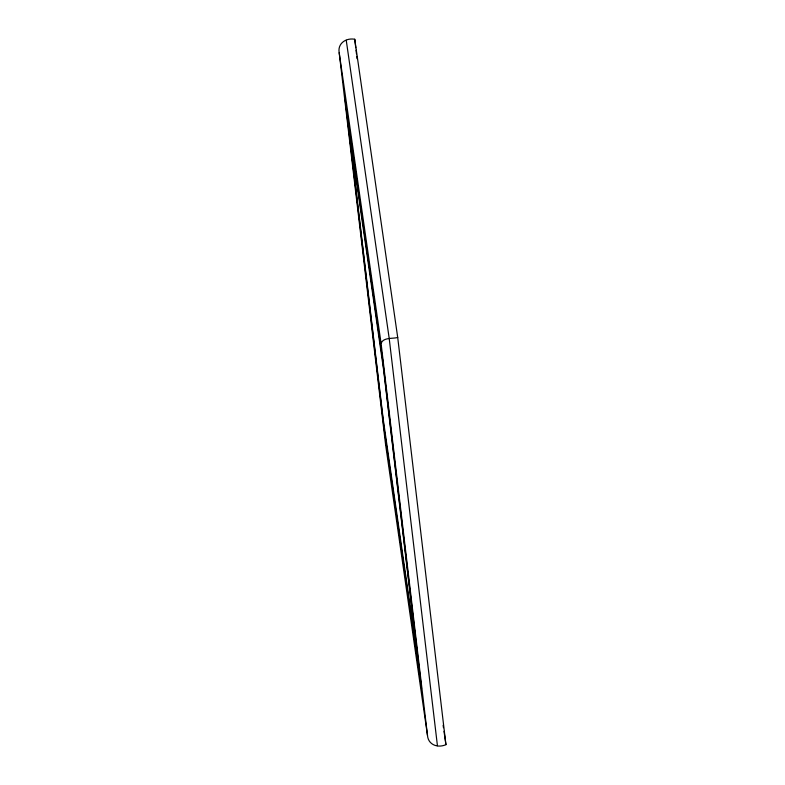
<?xml version="1.0" encoding="UTF-8"?>
<svg xmlns="http://www.w3.org/2000/svg" width="785" height="785" viewBox="0 0 785 785"><rect width="100%" height="100%" fill="white"/><g stroke="black" fill="none" stroke-linecap="round" stroke-linejoin="round"><path stroke-width="1.18" d="M427.491 735.398L381.088 343.467C383.1 337.079 393 338.943 397.71 337.462L445.929 744.661C437.785 748.34 428.129 744.788 427.491 735.398L385.592 444.634L339.189 52.713C337.452 43.45 345.959 37.66 354.741 39.25L397.71 337.462M385.592 444.634L385.71 445.134M346.244 40.3L389.213 338.512L437.431 745.711M443.132 725.261L443.476 727.695M444.006 731.326L445.929 744.661M339.189 52.713L381.088 343.467M354.741 39.25L355.752 47.757M356.037 50.191L356.468 53.831M356.753 56.265L357.047 58.698M382.599 359.579L345.125 99.548L384.081 428.531L421.555 688.553L382.599 359.579M383.492 369.038L348.618 127.072L383.198 419.062L418.062 661.029L383.492 369.038"/></g></svg>
